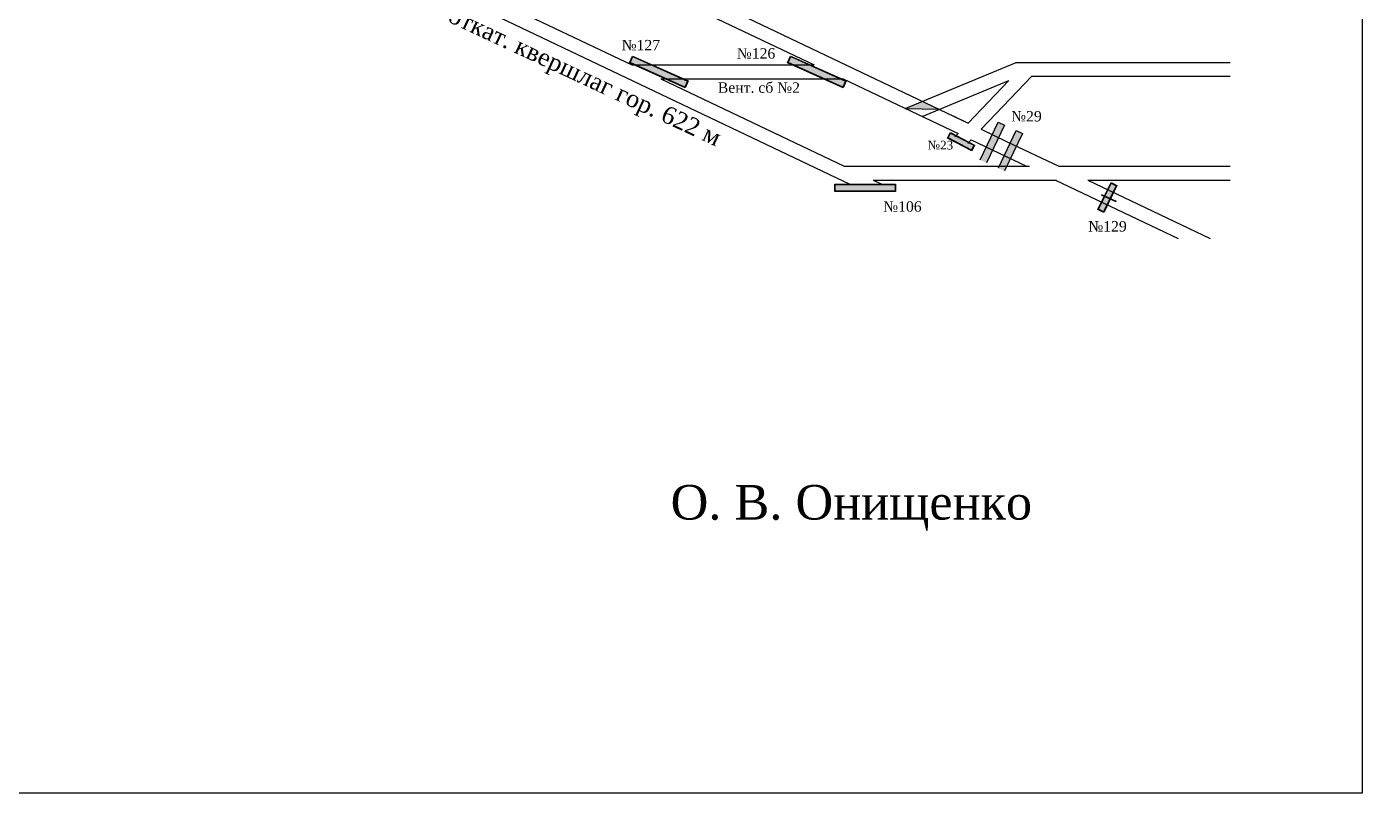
# Model space of a CAD drawing. Header units: millimetres. Extents: x -1752 to -46, y -485 to 436.
# Drawn here: x -432.3 to -46.3, y -485 to -263.3 of the extents above; entities that cross this region are included whole.
import ezdxf

# ---------------------------------------------------------------- set-up
doc = ezdxf.new("R2010")
doc.units = ezdxf.units.MM
for name, color, linetype in [('Двери', 7, 'Continuous'), ('Номера перемычек', 7, 'Continuous'), ('Перемычки 01', 7, 'Continuous'), ('Подписи схема проветр', 7, 'Continuous')]:
    doc.layers.add(name, color=color, linetype=linetype)
doc.styles.get("Standard").update_dxf_attribs({"font": 'TIMES.TTF', "height": 10})

msp = doc.modelspace()

# ---------------------------------------------------------------- hatches: boundary and pattern name
for color, points in [(256, [(-173.37, -284.9), (-178.34, -286.97), (-168.52, -287.22)]), (3, [(-165.25, -294.1), (-165.97, -295.48), (-159.22, -299), (-158.5, -297.62)]), (256, [(-121.64, -311.82), (-121.7, -311.95), (-119.6, -312.93), (-119.54, -312.8)]), (256, [(-120.63, -312.29), (-120.7, -312.42), (-119.22, -313.11), (-119.16, -312.98)]), (256, [(-117.47, -313.93), (-117.4, -313.8), (-119.45, -312.84), (-119.51, -312.97)])]:
    msp.add_hatch(color=color).paths.add_polyline_path(points)
h = msp.add_hatch(color=256)
h.paths.add_polyline_path([(-165.31, -293.91), (-166.16, -295.54), (-159.16, -299.19), (-158.31, -297.56)])
h.paths.add_polyline_path([(-158.5, -297.62), (-159.22, -299), (-165.97, -295.48), (-165.25, -294.1)], flags=16)
h = msp.add_hatch(color=256)
h.paths.add_polyline_path([(-117.19, -309.25), (-118.87, -308.42), (-122.69, -316.2), (-121.01, -317.03)])
h.paths.add_polyline_path([(-117.35, -309.31), (-118.81, -308.59), (-122.53, -316.14), (-121.07, -316.86)], flags=16)
at = {"layer": 'Перемычки 01'}
h = msp.add_hatch(color=256, dxfattribs=at)
h.paths.add_polyline_path([(-257.18, -271.83), (-258.06, -273.79), (-242, -281.01), (-241.12, -279.04)])
h.paths.add_polyline_path([(-241.29, -279.11), (-242.07, -280.84), (-257.89, -273.73), (-257.12, -272)], flags=16)
for points in [[(-257.12, -272), (-257.89, -273.73), (-242.07, -280.84), (-241.29, -279.11)], [(-211.45, -272), (-212.23, -273.73), (-196.41, -280.84), (-195.63, -279.11)], [(-122.53, -316.14), (-121.07, -316.86), (-117.35, -309.31), (-118.81, -308.59)], [(-198.61, -308.98), (-198.61, -310.87), (-181.27, -310.87), (-181.27, -308.98)]]:
    msp.add_hatch(color=3, dxfattribs=at).paths.add_polyline_path(points)
h = msp.add_hatch(color=256, dxfattribs=at)
h.paths.add_polyline_path([(-211.52, -271.83), (-212.4, -273.79), (-196.34, -281.01), (-195.46, -279.04)])
h.paths.add_polyline_path([(-195.63, -279.11), (-196.41, -280.84), (-212.23, -273.73), (-211.45, -272)], flags=16)
h = msp.add_hatch(color=256, dxfattribs=at)
h.paths.add_polyline_path([(-151.54, -290.84), (-153.31, -294.54), (-153.22, -294.58), (-151.5, -290.97), (-149.69, -291.83), (-151.41, -295.44), (-151.32, -295.49), (-149.56, -291.78)])
h.paths.add_polyline_path([(-153.22, -294.58), (-153.31, -294.54), (-156.79, -301.85), (-154.81, -302.8), (-151.32, -295.49), (-151.41, -295.44), (-154.85, -302.66), (-156.66, -301.8)])
h = msp.add_hatch(color=3, dxfattribs=at)
h.paths.add_polyline_path([(-149.69, -291.83), (-151.5, -290.97), (-153.22, -294.58), (-151.41, -295.44)])
h.paths.add_polyline_path([(-154.94, -298.19), (-153.13, -299.05), (-151.41, -295.44), (-153.22, -294.58)])
h.paths.add_polyline_path([(-154.94, -298.19), (-156.66, -301.8), (-154.85, -302.66), (-153.13, -299.05)])
h = msp.add_hatch(color=256, dxfattribs=at)
h.paths.add_polyline_path([(-146.34, -293.21), (-148.1, -296.91), (-148.01, -296.96), (-146.29, -293.34), (-144.48, -294.2), (-146.21, -297.82), (-146.11, -297.86), (-144.35, -294.16)])
h.paths.add_polyline_path([(-148.01, -296.96), (-148.1, -296.91), (-151.59, -304.22), (-149.6, -305.17), (-146.11, -297.86), (-146.21, -297.82), (-149.65, -305.04), (-151.45, -304.18)])
h = msp.add_hatch(color=3, dxfattribs=at)
h.paths.add_polyline_path([(-144.48, -294.2), (-146.29, -293.34), (-148.01, -296.96), (-146.21, -297.82)])
h.paths.add_polyline_path([(-149.73, -300.57), (-147.93, -301.43), (-146.21, -297.82), (-148.01, -296.96)])
h.paths.add_polyline_path([(-149.73, -300.57), (-151.45, -304.18), (-149.65, -305.04), (-147.93, -301.43)])
h = msp.add_hatch(color=256, dxfattribs=at)
h.paths.add_polyline_path([(-198.74, -308.85), (-198.74, -311), (-181.14, -311), (-181.14, -308.85)])
h.paths.add_polyline_path([(-181.27, -308.98), (-181.27, -310.87), (-198.61, -310.87), (-198.61, -308.98)], flags=16)

# ---------------------------------------------------------------- linework, layer by layer
for p, q in [((-307.67, -220.86), (-160.19, -291.19)), ((-350.64, -234.36), (-194.2, -308.98)), ((-313.62, -247.59), (-257.42, -274.39)), ((-260.91, -247.59), (-204.71, -274.39)), ((-178.34, -286.97), (-146.33, -273.69)), ((-146.33, -273.69), (-92.83, -273.69)), ((-92.83, -273.69), (-84.45, -273.69)), ((-257.42, -274.39), (-204.71, -274.39)), ((-156.39, -293), (-141.77, -277.69)), ((-141.77, -277.69), (-84.45, -277.69)), ((-249.03, -278.39), (-196.33, -278.39)), ((-249.03, -278.39), (-195.98, -303.69)), ((-196.33, -278.39), (-163.1, -294.23)), ((-173.49, -289.28), (-148.46, -278.9)), ((-160.19, -291.19), (-148.46, -278.9)), ((-178.34, -286.97), (-168.52, -287.22)), ((-156.39, -293), (-149.08, -296.49)), ((-164.05, -295.22), (-163.1, -294.23)), ((-160.3, -297.09), (-159.3, -296.05)), ((-159.3, -296.05), (-143.28, -303.69)), ((-149.08, -296.49), (-133.99, -303.69)), ((-195.98, -303.69), (-142.4, -303.69)), ((-133.99, -303.69), (-84.45, -303.69)), ((-187.6, -307.69), (-184.9, -308.98)), ((-187.6, -307.69), (-134.63, -307.69)), ((-134.89, -307.69), (-99.49, -324.57)), ((-125.6, -307.69), (-84.45, -307.69)), ((-125.6, -307.69), (-90.2, -324.57))]:
    msp.add_line(p, q)
at = {"color": 2}
msp.add_lwpolyline([(-718.36, 435.77), (-46.26, 435.77), (-46.26, -485.04), (-718.36, -485.04)], close=True, dxfattribs=at)
for points in [[(-165.31, -293.91), (-158.31, -297.56), (-159.16, -299.19), (-166.16, -295.54)], [(-165.25, -294.1), (-158.5, -297.62), (-159.22, -299), (-165.97, -295.48)], [(-117.19, -309.25), (-121.01, -317.03), (-122.69, -316.2), (-118.87, -308.42)], [(-117.35, -309.31), (-121.07, -316.86), (-122.53, -316.14), (-118.81, -308.59)]]:
    msp.add_lwpolyline(points, close=True)
at = {"layer": 'Двери'}
for p, q in [((-121.7, -311.95), (-117.46, -313.93)), ((-121.64, -311.82), (-117.4, -313.8))]:
    msp.add_line(p, q, dxfattribs=at)
at = {"layer": 'Номера перемычек', "color": 7}
msp.add_line((-164.48, -289.15), (-160.19, -291.19), dxfattribs=at)
at = {"layer": 'Перемычки 01'}
for points in [[(-257.18, -271.83), (-241.12, -279.04), (-242, -281.01), (-258.06, -273.79)], [(-257.12, -272), (-241.29, -279.11), (-242.07, -280.84), (-257.89, -273.73)], [(-211.52, -271.83), (-195.46, -279.04), (-196.34, -281.01), (-212.4, -273.79)], [(-211.45, -272), (-195.63, -279.11), (-196.41, -280.84), (-212.23, -273.73)], [(-198.74, -308.85), (-181.14, -308.85), (-181.14, -311), (-198.74, -311)], [(-198.61, -308.98), (-181.27, -308.98), (-181.27, -310.87), (-198.61, -310.87)]]:
    msp.add_lwpolyline(points, close=True, dxfattribs=at)
for points in [[(-156.66, -301.8), (-151.5, -290.97), (-149.69, -291.83), (-154.85, -302.66)], [(-151.45, -304.18), (-146.29, -293.34), (-144.48, -294.2), (-149.65, -305.04)]]:
    msp.add_lwpolyline(points, dxfattribs=at)

# ---------------------------------------------------------------- texts
at = {"color": 7}
msp.add_text('Главный откат. квершлаг гор. 622 м', height=5, rotation=335, dxfattribs=at).set_placement((-338.17, -249.01))
msp.add_text('Вент. сб №2', height=3).set_placement((-232.52, -282.44))
at = {"layer": 'Номера перемычек'}
for s, height, p in [('№127', 3, (-260.33, -270.16)), ('№126', 3, (-227.04, -272.55)), ('№29', 3, (-147.76, -290.73)), ('№23', 2.5, (-171.89, -298.84)), ('№106', 3, (-184.74, -316.83)), ('№129', 3, (-125.46, -322.57))]:
    msp.add_text(s, height=height, dxfattribs=at).set_placement(p)
at = {"layer": 'Подписи схема проветр'}
msp.add_text('О. В. Онищенко', height=10, dxfattribs=at).set_placement((-246.17, -405.87))

doc.saveas('drawing.dxf')
